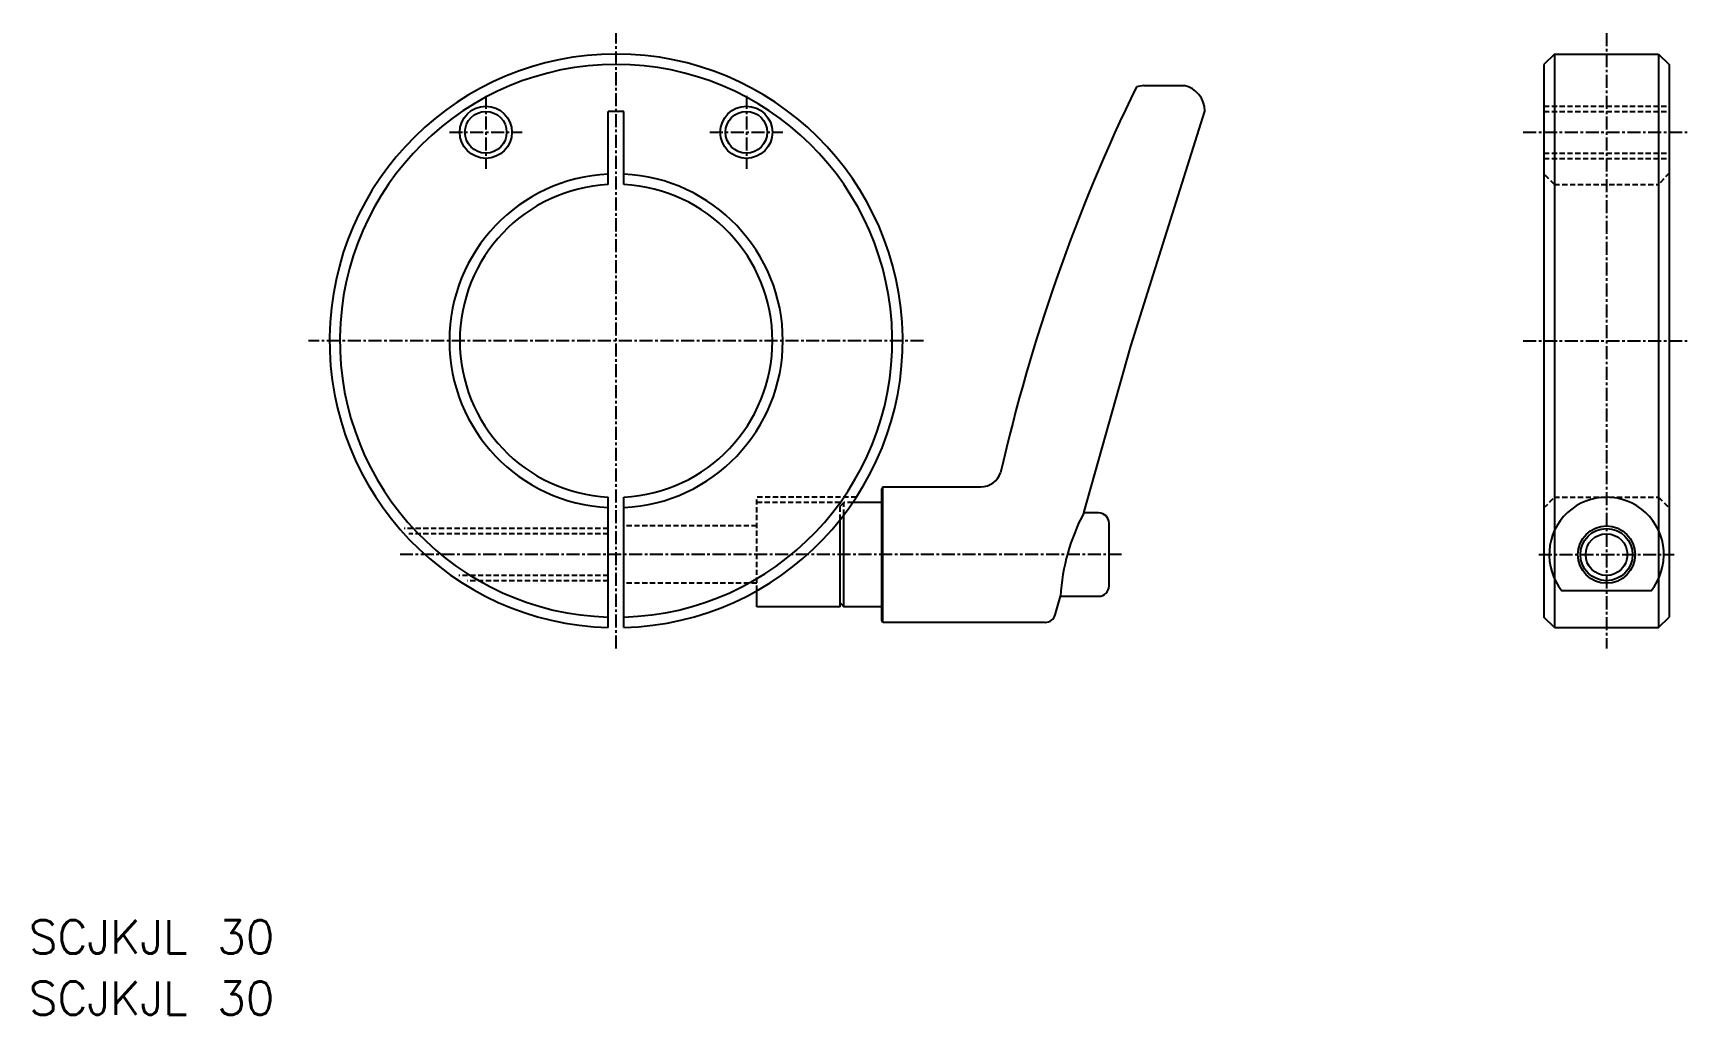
# Model space of a CAD drawing. Extents: x 2 to 161, y -113 to -19.
import ezdxf

# ---------------------------------------------------------------- set-up
doc = ezdxf.new("R2010")
doc.units = 0
doc.linetypes.add('CENTER', pattern=[2, 1.25, -0.25, 0.25, -0.25])
doc.linetypes.add('DASHED', pattern=[0.75, 0.5, -0.25])
doc.layers.get('0').update_dxf_attribs({"linetype": 'CONTINUOUS'})
doc.layers.add('CENTER', color=1, linetype='CENTER')
doc.styles.get("Standard").update_dxf_attribs({"font": 'txt.shx', "bigfont": 'bigfont.shx'})

# ---------------------------------------------------------------- blocks, each defined once
blk = doc.blocks.new('CLDF')
at = {"color": 7, "linetype": 'CONTINUOUS'}
for p, q in [((25.14, 45), (28.99, 45)), ((23.89, 20), (31, 42.52)), ((19.38, 4), (23.89, 20)), ((0.09, 6.5), (0, 6.3)), ((0.09, 6.5), (9.51, 6.5)), ((0.09, -6.5), (0.09, 6.5)), ((0, -6.3), (0, 6.3)), ((20.8, 4), (19.38, 4)), ((21.8, -3), (21.8, 3)), ((16.63, -5.77), (17.13, -4)), ((17.13, -4), (20.8, -4)), ((0.09, -6.5), (0, -6.3)), ((15.67, -6.5), (0.09, -6.5))]:
    blk.add_line(p, q, dxfattribs=at)
for centre, radius, start, end in [((178.43, -30.15), 171.3, 154.0311, 167.1877), ((25.95, 39.05), 6, 97.7241, 104.6825), ((28.43, 42.49), 2.57, 0.645, 77.5412), ((9.51, 8.5), 2, 270, 340.621), ((36.81, -5.22), 19.72, 152.1114, 176.4391), ((20.8, 3), 1, 0, 90), ((20.8, -3), 1, 270, 0), ((15.67, -5.5), 1, 270, 344.2753)]:
    blk.add_arc(centre, radius, start, end, dxfattribs=at)

msp = doc.modelspace()

# ---------------------------------------------------------------- linework, layer by layer
at = {"color": 7, "linetype": 'CONTINUOUS'}
for p, q in [((147.64, -21.04), (146.64, -22.04)), ((146.64, -22.04), (146.64, -75.04)), ((147.64, -21.04), (157.64, -21.04)), ((147.64, -21.04), (147.64, -76.04)), ((157.64, -21.04), (158.64, -22.04)), ((157.64, -21.04), (157.64, -76.04)), ((158.64, -22.04), (158.64, -75.04)), ((56.86, -33.55), (56.86, -26.54)), ((58.36, -26.54), (56.86, -26.54)), ((58.36, -33.55), (58.36, -26.54)), ((56.86, -76.03), (56.86, -63.52)), ((58.36, -76.03), (58.36, -63.52)), ((83.11, -64.04), (80.32, -64.04)), ((79.11, -74.04), (79.11, -65.68)), ((79.47, -74.04), (79.47, -65.21)), ((71.11, -74.04), (71.11, -72.49)), ((148.36, -72.49), (156.91, -72.49)), ((79.11, -74.04), (71.11, -74.04)), ((79.11, -73.67), (79.47, -74.04)), ((83.11, -74.04), (79.47, -74.04)), ((147.64, -76.04), (146.64, -75.04)), ((147.64, -76.04), (157.64, -76.04)), ((157.64, -76.04), (158.64, -75.04))]:
    msp.add_line(p, q, dxfattribs=at)
at = {"color": 3, "linetype": 'DASHED'}
for p, q in [((146.64, -26.04), (158.64, -26.04)), ((146.64, -26.54), (158.64, -26.54)), ((146.64, -26.54), (158.64, -26.54)), ((146.64, -30.54), (158.64, -30.54)), ((146.64, -31.04), (158.64, -31.04)), ((147.64, -33.54), (146.64, -32.54)), ((158.64, -32.46), (157.64, -33.54)), ((147.64, -33.54), (157.64, -33.54)), ((71.11, -72.49), (71.11, -63.54)), ((80.65, -63.54), (71.11, -63.54)), ((146.64, -64.54), (147.64, -63.54)), ((147.64, -63.54), (157.64, -63.54)), ((157.64, -63.54), (158.64, -64.54)), ((79.11, -64.04), (71.11, -64.04)), ((79.11, -65.68), (79.11, -64.04)), ((79.11, -64.4), (79.47, -64.04)), ((79.47, -65.21), (79.47, -64.04)), ((80.32, -64.04), (79.47, -64.04)), ((56.86, -66.54), (37.26, -66.54)), ((71.11, -66.29), (58.36, -66.29)), ((56.86, -67.04), (37.72, -67.04)), ((56.86, -71.04), (42.53, -71.04)), ((56.86, -71.54), (43.32, -71.54)), ((71.11, -71.79), (58.36, -71.79))]:
    msp.add_line(p, q, dxfattribs=at)
at = {"color": 3, "linetype": 'CONTINUOUS'}
for centre in [(45.11, -28.54), (70.11, -28.54), (152.64, -69.04)]:
    msp.add_circle(centre, 2.5, dxfattribs=at)
at = {"color": 7, "linetype": 'CONTINUOUS'}
for centre, radius in [((45.11, -28.54), 2), ((70.11, -28.54), 2), ((152.64, -69.04), 2.75), ((152.64, -69.04), 2)]:
    msp.add_circle(centre, radius, dxfattribs=at)
for centre, radius, start, end in [((57.61, -48.54), 27.5, 271.5628, 268.4372), ((57.61, -48.54), 26.5, 271.6218, 268.3782), ((57.61, -48.54), 16, 92.6867, 267.3133), ((57.61, -48.54), 16, 272.6867, 87.3133), ((57.61, -48.54), 15, 92.866, 267.134), ((57.61, -48.54), 15, 272.866, 87.134), ((152.64, -69.04), 5.5, 321.0397, 218.9603)]:
    msp.add_arc(centre, radius, start, end, dxfattribs=at)
at = {"layer": 'CENTER', "color": 1, "linetype": 'CENTER'}
for p, q in [((57.61, -78.04), (57.61, -19.04)), ((152.64, -19.04), (152.64, -78.04)), ((45.11, -25.04), (45.11, -32.04)), ((70.11, -25.04), (70.11, -32.04)), ((41.61, -28.54), (48.61, -28.54)), ((66.61, -28.54), (73.61, -28.54)), ((144.64, -28.54), (160.64, -28.54)), ((87.11, -48.54), (28.11, -48.54)), ((144.64, -48.54), (160.64, -48.54)), ((106.11, -69.04), (36.89, -69.04)), ((146.14, -69.04), (159.14, -69.04))]:
    msp.add_line(p, q, dxfattribs=at)

# ---------------------------------------------------------------- block references
at = {"color": 7, "linetype": 'CONTINUOUS'}
msp.add_blockref('CLDF', (83.11, -69.04), dxfattribs=at)

# ---------------------------------------------------------------- texts
for p in [(1.26, -107.3), (1.26, -113.17)]:
    msp.add_text('SCJKJL 30', height=3.2, dxfattribs=at).set_placement(p)

doc.saveas('drawing.dxf')
